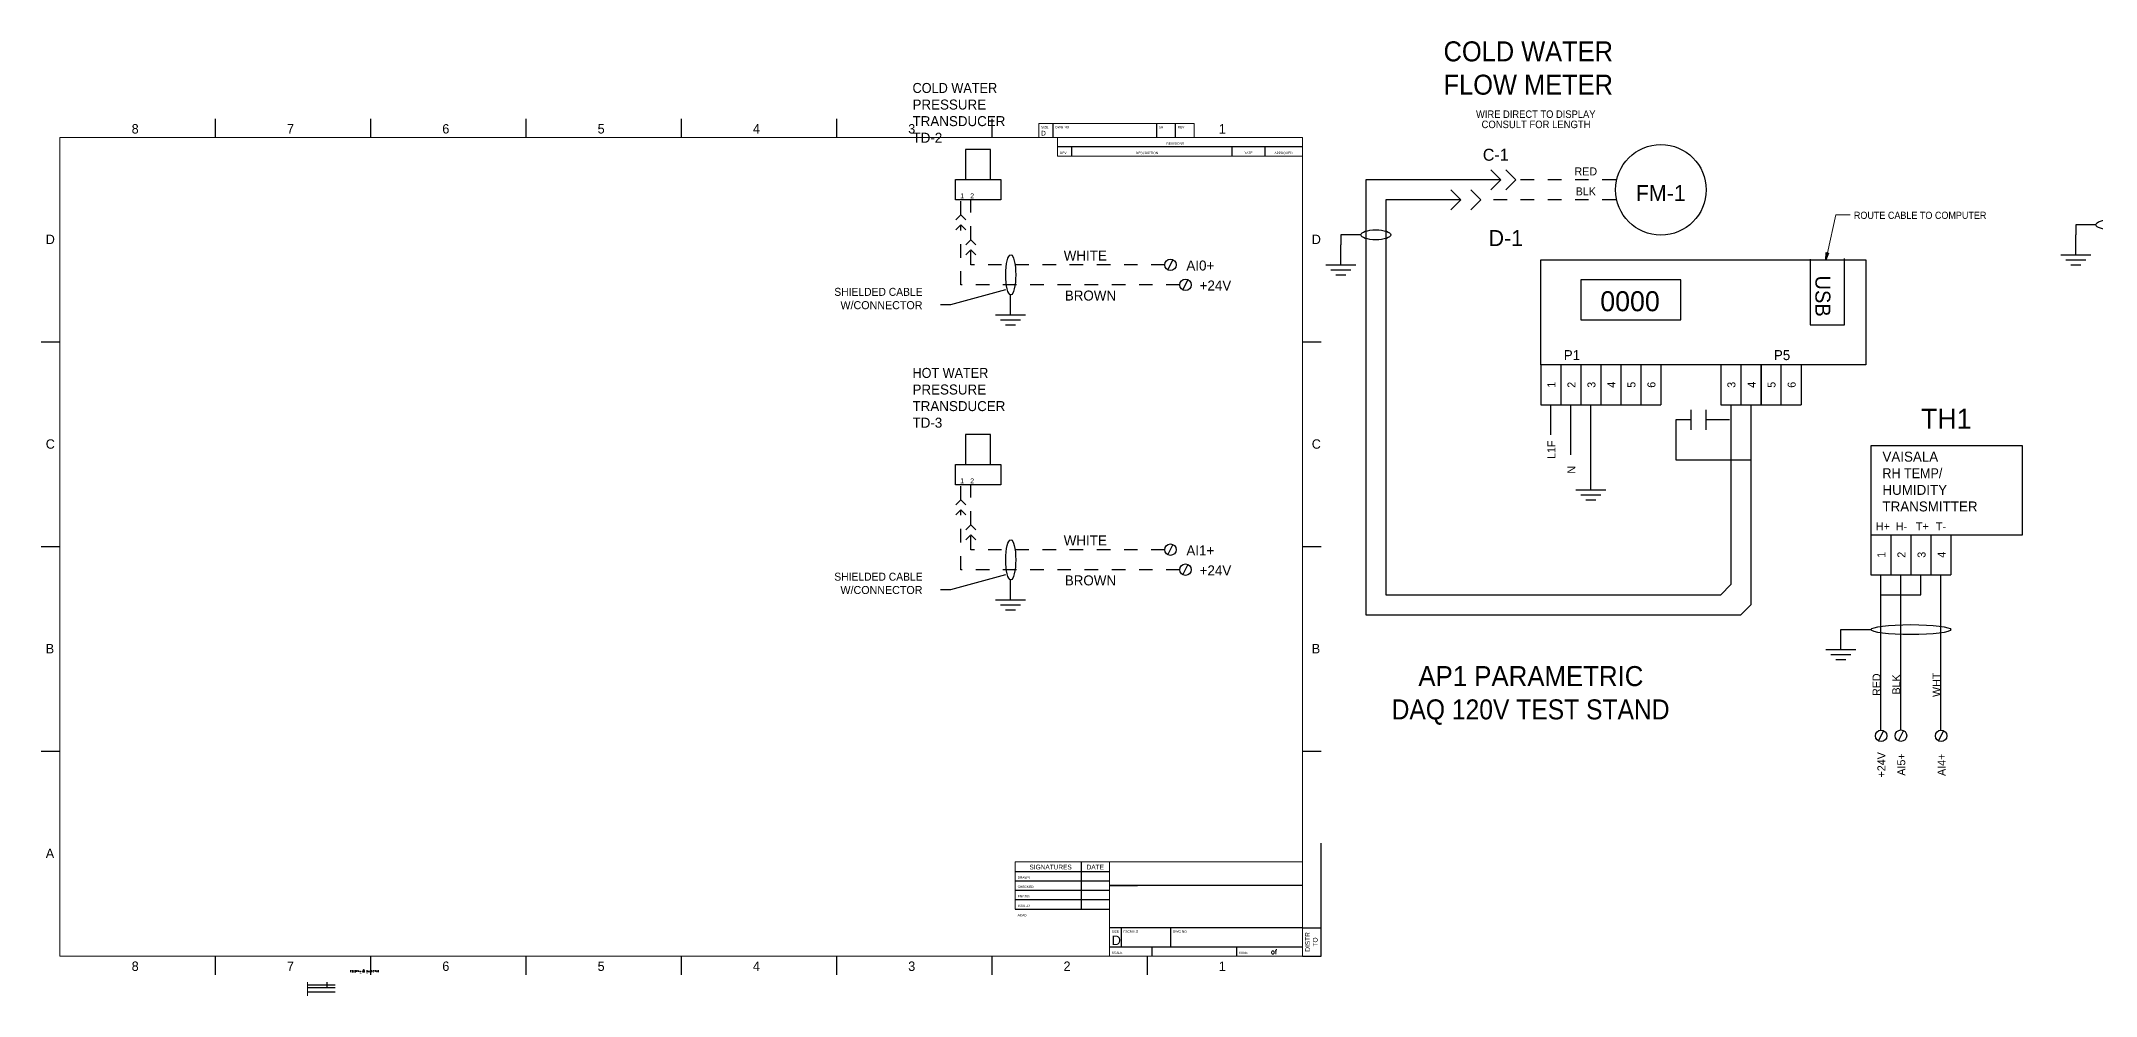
# Model space of a CAD drawing. Header units: inches. Extents: x 0.6 to 32.3, y 0.2 to 21.
# Drawn here: x 0.63 to 15.74, y 0.17 to 7.2 of the extents above; entities that cross this region are included whole.
import ezdxf

# ---------------------------------------------------------------- set-up
doc = ezdxf.new("R2010")
doc.units = ezdxf.units.IN
doc.header["$MEASUREMENT"] = 0
doc.linetypes.add('HIDDEN', pattern=[0.075, 0.05, -0.025])
for name, color, linetype in [('COMP', 3, 'Continuous'), ('DASH', 3, 'HIDDEN'), ('DEVICE', 3, 'Continuous'), ('HIDDEN', 3, 'HIDDEN'), ('SLD-0', 7, 'Continuous'), ('TEXT', 4, 'Continuous'), ('TLEBLK', 5, 'Continuous'), ('WIRE', 1, 'Continuous'), ('WIRE_BIG', 1, 'Continuous')]:
    doc.layers.add(name, color=color, linetype=linetype)
doc.styles.add('SLDTEXTSTYLE0', font='TXT')
doc.styles.add('SLDTEXTSTYLE1', font='TXT', dxfattribs={"width": 0.928571})
doc.styles.add('SLDTEXTSTYLE10', font='TXT', dxfattribs={"width": 0.9375})
doc.styles.add('SLDTEXTSTYLE13', font='TXT', dxfattribs={"width": 0.944444})
doc.styles.add('SLDTEXTSTYLE14', font='TXT', dxfattribs={"width": 0.964286})
doc.styles.add('SLDTEXTSTYLE15', font='TXT', dxfattribs={"width": 0.921053})
doc.styles.add('SLDTEXTSTYLE16', font='TXT', dxfattribs={"width": 0.95})
doc.styles.add('SLDTEXTSTYLE2', font='TXT', dxfattribs={"width": 0.916667})
doc.styles.add('SLDTEXTSTYLE23', font='TXT', dxfattribs={"width": 0.931818})
doc.styles.add('SLDTEXTSTYLE3', font='ROMANS')
doc.styles.add('SLDTEXTSTYLE31', font='TXT', dxfattribs={"width": 0.934783})

# ---------------------------------------------------------------- blocks, each defined once
blk = doc.blocks.new('GND')
at = {"layer": 'WIRE_BIG'}
for p, q in [((0, -0.5), (0, 0)), ((-0.375, -0.5), (0.375, -0.5)), ((-0.25, -0.625), (0.25, -0.625)), ((-0.125, -0.75), (0.125, -0.75))]:
    blk.add_line(p, q, dxfattribs=at)
blk = doc.blocks.new('CIR')
at = {"layer": 'TLEBLK'}
for centre, radius in [((0, 0), 1.56), ((0, 0), 1.5), ((-1.2, 0), 0.0509), ((-1.2, 0), 0.0625), ((-1.2, 0), 0.0447), ((0, 1.2), 0.0625), ((0, 1.2), 0.0509), ((0, 1.2), 0.0447), ((1.3, 0), 0.0625), ((1.3, 0), 0.0509), ((1.3, 0), 0.0447), ((0, -1.3), 0.0625), ((0, -1.3), 0.0509), ((0, -1.3), 0.0447)]:
    blk.add_circle(centre, radius, dxfattribs=at)
for centre, start, end in [((-1.1, 0.2), 153.43495, 243.43495), ((0.3, 1.1), 63.43495, 153.43495), ((1.1, -0.2), 333.43495, 63.43495), ((-0.2, -1.1), 243.43495, 333.43495)]:
    blk.add_arc(centre, 0.28, start, end, dxfattribs=at)
blk = doc.blocks.new('GELOGO')
at = {"layer": 'SLD-0', "color": 1, "linetype": 'Continuous', "lineweight": 15}
blk.add_line((26.62, 2.75), (26.62, 1.5), dxfattribs=at)
at = {"layer": 'TLEBLK'}
for p, q in [((30.46, 3.8), (30.54, 3.8)), ((30.51, 3.75), (30.51, 3.73)), ((30.51, 3.73), (30.53, 3.73)), ((30.54, 3.8), (30.54, 3.81)), ((30.61, 3.8), (30.69, 3.8)), ((30.61, 3.76), (30.66, 3.76)), ((30.66, 3.74), (30.61, 3.74)), ((30.66, 3.76), (30.66, 3.74)), ((30.69, 3.8), (30.69, 3.81)), ((30.74, 3.81), (30.76, 3.81)), ((30.83, 3.81), (30.84, 3.81)), ((30.91, 3.8), (30.99, 3.8)), ((30.91, 3.76), (30.95, 3.76)), ((30.95, 3.74), (30.91, 3.74)), ((30.95, 3.76), (30.95, 3.74)), ((30.99, 3.8), (30.99, 3.81)), ((31.05, 3.8), (31.12, 3.8)), ((31.05, 3.77), (31.12, 3.77)), ((31.2, 3.74), (31.27, 3.74)), ((31.23, 3.81), (31.24, 3.81)), ((31.34, 3.81), (31.35, 3.81)), ((31.61, 3.81), (31.61, 3.8)), ((31.61, 3.81), (31.61, 3.81)), ((31.61, 3.8), (31.61, 3.79)), ((31.61, 3.8), (31.61, 3.8)), ((31.61, 3.79), (31.62, 3.79)), ((31.61, 3.79), (31.61, 3.79)), ((31.61, 3.79), (31.61, 3.79)), ((31.61, 3.79), (31.61, 3.79)), ((31.61, 3.79), (31.61, 3.79)), ((31.62, 3.79), (31.62, 3.78)), ((31.62, 3.78), (31.63, 3.78)), ((31.62, 3.78), (31.62, 3.78)), ((31.62, 3.78), (31.62, 3.78)), ((31.62, 3.78), (31.62, 3.78)), ((31.62, 3.78), (31.62, 3.78)), ((31.62, 3.78), (31.62, 3.78)), ((31.63, 3.81), (31.63, 3.8)), ((31.63, 3.81), (31.63, 3.81)), ((31.63, 3.81), (31.63, 3.81)), ((31.64, 3.81), (31.63, 3.81)), ((31.63, 3.8), (31.63, 3.78)), ((31.63, 3.8), (31.63, 3.8)), ((31.63, 3.78), (31.63, 3.77)), ((31.63, 3.78), (31.63, 3.78)), ((31.63, 3.78), (31.64, 3.78)), ((31.63, 3.78), (31.63, 3.78)), ((31.63, 3.77), (31.63, 3.76)), ((31.63, 3.77), (31.63, 3.77)), ((31.63, 3.76), (31.64, 3.76)), ((31.63, 3.73), (31.64, 3.73)), ((31.63, 3.73), (31.63, 3.73)), ((31.63, 3.72), (31.63, 3.73)), ((31.63, 3.72), (31.63, 3.72)), ((31.63, 3.72), (31.63, 3.72)), ((31.63, 3.72), (31.63, 3.72)), ((31.63, 3.72), (31.63, 3.72)), ((31.63, 3.72), (31.63, 3.72)), ((31.63, 3.72), (31.63, 3.72)), ((31.63, 3.72), (31.63, 3.72)), ((31.63, 3.71), (31.63, 3.72)), ((31.63, 3.71), (31.63, 3.71)), ((31.63, 3.71), (31.63, 3.71)), ((31.64, 3.84), (31.64, 3.83)), ((31.65, 3.84), (31.64, 3.84)), ((31.64, 3.83), (31.64, 3.82)), ((31.64, 3.83), (31.64, 3.83)), ((31.64, 3.83), (31.64, 3.83)), ((31.64, 3.83), (31.64, 3.83)), ((31.64, 3.83), (31.64, 3.83)), ((31.64, 3.83), (31.64, 3.83)), ((31.64, 3.83), (31.64, 3.83)), ((31.64, 3.83), (31.64, 3.83)), ((31.64, 3.82), (31.64, 3.81)), ((31.64, 3.82), (31.64, 3.82)), ((31.64, 3.82), (31.64, 3.82)), ((31.64, 3.82), (31.64, 3.82)), ((31.64, 3.79), (31.65, 3.79)), ((31.64, 3.79), (31.64, 3.79)), ((31.64, 3.79), (31.64, 3.79)), ((31.64, 3.78), (31.64, 3.79)), ((31.64, 3.78), (31.64, 3.78)), ((31.64, 3.78), (31.64, 3.78)), ((31.64, 3.78), (31.64, 3.78)), ((31.64, 3.78), (31.64, 3.78)), ((31.64, 3.76), (31.65, 3.76)), ((31.64, 3.76), (31.64, 3.76)), ((31.64, 3.76), (31.64, 3.76)), ((31.64, 3.76), (31.64, 3.76)), ((31.64, 3.74), (31.65, 3.74)), ((31.64, 3.74), (31.64, 3.74)), ((31.64, 3.74), (31.64, 3.74)), ((31.64, 3.74), (31.64, 3.74)), ((31.64, 3.74), (31.64, 3.74)), ((31.64, 3.73), (31.64, 3.74)), ((31.64, 3.73), (31.64, 3.73)), ((31.64, 3.73), (31.64, 3.73)), ((31.64, 3.73), (31.64, 3.73)), ((31.64, 3.73), (31.64, 3.73)), ((31.64, 3.73), (31.64, 3.73)), ((31.64, 3.73), (31.64, 3.73)), ((31.64, 3.73), (31.64, 3.73)), ((31.65, 3.85), (31.65, 3.84)), ((31.65, 3.85), (31.65, 3.85)), ((31.65, 3.85), (31.65, 3.85)), ((31.66, 3.85), (31.65, 3.85)), ((31.65, 3.84), (31.65, 3.84)), ((31.65, 3.84), (31.65, 3.84)), ((31.65, 3.84), (31.65, 3.84)), ((31.65, 3.84), (31.65, 3.84)), ((31.65, 3.84), (31.65, 3.84)), ((31.65, 3.84), (31.65, 3.84)), ((31.65, 3.8), (31.66, 3.8)), ((31.65, 3.8), (31.65, 3.8)), ((31.65, 3.8), (31.65, 3.8)), ((31.65, 3.8), (31.65, 3.8)), ((31.65, 3.8), (31.65, 3.8)), ((31.65, 3.79), (31.65, 3.8)), ((31.65, 3.79), (31.65, 3.79)), ((31.65, 3.79), (31.65, 3.79)), ((31.65, 3.79), (31.65, 3.79)), ((31.65, 3.79), (31.65, 3.79)), ((31.65, 3.76), (31.66, 3.76)), ((31.65, 3.76), (31.65, 3.76)), ((31.65, 3.75), (31.66, 3.75)), ((31.65, 3.74), (31.65, 3.75)), ((31.65, 3.74), (31.65, 3.74)), ((31.65, 3.74), (31.65, 3.74)), ((31.65, 3.74), (31.65, 3.74)), ((31.65, 3.74), (31.65, 3.74)), ((31.66, 3.85), (31.66, 3.85)), ((31.66, 3.85), (31.66, 3.85)), ((31.66, 3.84), (31.66, 3.85)), ((31.66, 3.84), (31.66, 3.84)), ((31.66, 3.84), (31.66, 3.84)), ((31.67, 3.84), (31.66, 3.84)), ((31.66, 3.82), (31.67, 3.82)), ((31.66, 3.82), (31.66, 3.82)), ((31.66, 3.82), (31.66, 3.82)), ((31.66, 3.81), (31.66, 3.82)), ((31.66, 3.81), (31.66, 3.81)), ((31.66, 3.81), (31.66, 3.81)), ((31.66, 3.81), (31.66, 3.81)), ((31.66, 3.81), (31.66, 3.81)), ((31.66, 3.81), (31.66, 3.81)), ((31.66, 3.81), (31.66, 3.81)), ((31.66, 3.81), (31.66, 3.81)), ((31.66, 3.8), (31.66, 3.81)), ((31.66, 3.8), (31.66, 3.8)), ((31.66, 3.8), (31.66, 3.8)), ((31.66, 3.8), (31.66, 3.8)), ((31.66, 3.8), (31.66, 3.8)), ((31.66, 3.8), (31.66, 3.8)), ((31.66, 3.8), (31.66, 3.8)), ((31.66, 3.77), (31.67, 3.77)), ((31.66, 3.77), (31.66, 3.77)), ((31.66, 3.77), (31.66, 3.77)), ((31.66, 3.76), (31.66, 3.77)), ((31.66, 3.76), (31.66, 3.75)), ((31.67, 3.76), (31.66, 3.76)), ((31.66, 3.76), (31.66, 3.76)), ((31.66, 3.76), (31.66, 3.76)), ((31.66, 3.75), (31.67, 3.75)), ((31.66, 3.75), (31.66, 3.75)), ((31.66, 3.75), (31.66, 3.75)), ((31.66, 3.75), (31.66, 3.75)), ((31.66, 3.75), (31.66, 3.75)), ((31.66, 3.75), (31.66, 3.75)), ((31.66, 3.75), (31.66, 3.74)), ((31.66, 3.74), (31.66, 3.72)), ((31.66, 3.72), (31.66, 3.71)), ((31.66, 3.72), (31.66, 3.72)), ((31.67, 3.82), (31.67, 3.84)), ((31.67, 3.79), (31.67, 3.78)), ((31.67, 3.79), (31.67, 3.79)), ((31.67, 3.79), (31.67, 3.79)), ((31.67, 3.78), (31.67, 3.79)), ((31.67, 3.78), (31.67, 3.77)), ((31.67, 3.78), (31.67, 3.78)), ((31.67, 3.78), (31.67, 3.78)), ((31.67, 3.78), (31.67, 3.78)), ((31.67, 3.78), (31.67, 3.78)), ((31.67, 3.78), (31.67, 3.78)), ((31.67, 3.78), (31.67, 3.78)), ((31.67, 3.78), (31.67, 3.78)), ((31.67, 3.78), (31.67, 3.78)), ((31.67, 3.78), (31.67, 3.78)), ((31.67, 3.77), (31.67, 3.78)), ((31.67, 3.77), (31.67, 3.76)), ((31.67, 3.77), (31.67, 3.77)), ((31.67, 3.77), (31.67, 3.77)), ((31.67, 3.77), (31.67, 3.77)), ((31.67, 3.77), (31.67, 3.77)), ((31.67, 3.76), (31.68, 3.76)), ((31.67, 3.76), (31.67, 3.76)), ((31.67, 3.76), (31.67, 3.76)), ((31.67, 3.76), (31.67, 3.76)), ((31.67, 3.76), (31.67, 3.76)), ((31.67, 3.75), (31.67, 3.76)), ((31.68, 3.77), (31.69, 3.77)), ((31.68, 3.77), (31.68, 3.77)), ((31.68, 3.77), (31.68, 3.77)), ((31.68, 3.76), (31.68, 3.77)), ((31.68, 3.76), (31.68, 3.76)), ((31.68, 3.76), (31.68, 3.76)), ((31.68, 3.76), (31.68, 3.76)), ((31.68, 3.76), (31.68, 3.76)), ((31.69, 3.78), (31.7, 3.78)), ((31.69, 3.78), (31.69, 3.78)), ((31.69, 3.78), (31.69, 3.78)), ((31.69, 3.78), (31.69, 3.78)), ((31.69, 3.77), (31.69, 3.78)), ((31.69, 3.77), (31.69, 3.77)), ((31.69, 3.77), (31.69, 3.77)), ((31.69, 3.77), (31.69, 3.77)), ((31.69, 3.77), (31.69, 3.77)), ((31.69, 3.72), (31.69, 3.71)), ((31.7, 3.72), (31.69, 3.72)), ((31.7, 3.79), (31.71, 3.79)), ((31.7, 3.79), (31.7, 3.79)), ((31.7, 3.79), (31.7, 3.79)), ((31.7, 3.78), (31.7, 3.79)), ((31.7, 3.78), (31.7, 3.78)), ((31.7, 3.78), (31.7, 3.78)), ((31.7, 3.78), (31.7, 3.78)), ((31.7, 3.78), (31.7, 3.78)), ((31.7, 3.78), (31.7, 3.78)), ((31.7, 3.75), (31.7, 3.74)), ((31.7, 3.75), (31.7, 3.75)), ((31.7, 3.75), (31.7, 3.75)), ((31.71, 3.75), (31.7, 3.75)), ((31.7, 3.74), (31.7, 3.73)), ((31.7, 3.74), (31.7, 3.74)), ((31.7, 3.74), (31.7, 3.74)), ((31.7, 3.74), (31.7, 3.74)), ((31.7, 3.73), (31.7, 3.72)), ((31.7, 3.73), (31.7, 3.73)), ((31.7, 3.73), (31.7, 3.73)), ((31.7, 3.73), (31.7, 3.73)), ((31.71, 3.83), (31.71, 3.82)), ((31.71, 3.83), (31.71, 3.83)), ((31.71, 3.83), (31.71, 3.83)), ((31.72, 3.83), (31.71, 3.83)), ((31.71, 3.82), (31.71, 3.8)), ((31.71, 3.82), (31.71, 3.82)), ((31.71, 3.82), (31.71, 3.82)), ((31.71, 3.82), (31.71, 3.82)), ((31.71, 3.8), (31.71, 3.79)), ((31.71, 3.8), (31.71, 3.8)), ((31.71, 3.8), (31.71, 3.8)), ((31.71, 3.8), (31.71, 3.8)), ((31.71, 3.8), (31.72, 3.8)), ((31.71, 3.8), (31.71, 3.8)), ((31.71, 3.8), (31.71, 3.8)), ((31.71, 3.8), (31.71, 3.8)), ((31.71, 3.79), (31.71, 3.8)), ((31.71, 3.79), (31.72, 3.78)), ((31.71, 3.79), (31.71, 3.79)), ((31.71, 3.79), (31.71, 3.79)), ((31.71, 3.79), (31.71, 3.79)), ((31.71, 3.79), (31.71, 3.79)), ((31.71, 3.79), (31.71, 3.79)), ((31.71, 3.79), (31.71, 3.79)), ((31.72, 3.77), (31.71, 3.76)), ((31.71, 3.76), (31.71, 3.75)), ((31.71, 3.76), (31.71, 3.76)), ((31.71, 3.76), (31.71, 3.76)), ((31.71, 3.76), (31.71, 3.76)), ((31.71, 3.76), (31.71, 3.76)), ((31.71, 3.76), (31.71, 3.76)), ((31.71, 3.76), (31.71, 3.76)), ((31.71, 3.76), (31.71, 3.76)), ((31.72, 3.85), (31.72, 3.84)), ((31.72, 3.85), (31.72, 3.85)), ((31.72, 3.85), (31.72, 3.85)), ((31.73, 3.85), (31.72, 3.85)), ((31.72, 3.84), (31.72, 3.83)), ((31.72, 3.84), (31.72, 3.84)), ((31.72, 3.84), (31.72, 3.84)), ((31.72, 3.84), (31.72, 3.84)), ((31.72, 3.84), (31.72, 3.84)), ((31.72, 3.84), (31.72, 3.84)), ((31.72, 3.84), (31.72, 3.84)), ((31.72, 3.83), (31.72, 3.83)), ((31.72, 3.81), (31.73, 3.81)), ((31.72, 3.81), (31.72, 3.81)), ((31.72, 3.81), (31.72, 3.81)), ((31.72, 3.8), (31.72, 3.81)), ((31.72, 3.8), (31.72, 3.8)), ((31.72, 3.78), (31.73, 3.78)), ((31.72, 3.78), (31.72, 3.78)), ((31.72, 3.78), (31.72, 3.78)), ((31.72, 3.78), (31.72, 3.78)), ((31.72, 3.78), (31.72, 3.78)), ((31.72, 3.78), (31.72, 3.78)), ((31.72, 3.77), (31.72, 3.77)), ((31.72, 3.77), (31.72, 3.77)), ((31.72, 3.77), (31.72, 3.77)), ((31.72, 3.77), (31.72, 3.77)), ((31.72, 3.77), (31.72, 3.77)), ((31.72, 3.77), (31.72, 3.77)), ((31.72, 3.77), (31.72, 3.77)), ((31.72, 3.77), (31.72, 3.77)), ((31.72, 3.77), (31.72, 3.77)), ((31.73, 3.77), (31.72, 3.77)), ((31.72, 3.73), (31.72, 3.72)), ((31.72, 3.73), (31.72, 3.73)), ((31.72, 3.73), (31.72, 3.73)), ((31.72, 3.73), (31.72, 3.73)), ((31.72, 3.73), (31.72, 3.73)), ((31.73, 3.73), (31.72, 3.73)), ((31.72, 3.72), (31.72, 3.71)), ((31.72, 3.72), (31.72, 3.72)), ((31.72, 3.71), (31.72, 3.71)), ((31.72, 3.71), (31.72, 3.71)), ((31.73, 3.85), (31.73, 3.85)), ((31.73, 3.85), (31.73, 3.85)), ((31.73, 3.83), (31.73, 3.85)), ((31.73, 3.83), (31.73, 3.83)), ((31.73, 3.83), (31.73, 3.83)), ((31.73, 3.83), (31.73, 3.83)), ((31.73, 3.82), (31.73, 3.83)), ((31.73, 3.82), (31.73, 3.82)), ((31.73, 3.82), (31.73, 3.82)), ((31.73, 3.82), (31.73, 3.82)), ((31.73, 3.81), (31.73, 3.82)), ((31.73, 3.81), (31.73, 3.81)), ((31.73, 3.81), (31.73, 3.81)), ((31.73, 3.78), (31.73, 3.77)), ((31.73, 3.78), (31.73, 3.78)), ((31.73, 3.77), (31.73, 3.78)), ((31.73, 3.78), (31.73, 3.77)), ((31.73, 3.77), (31.73, 3.77)), ((31.73, 3.77), (31.73, 3.77)), ((31.73, 3.74), (31.73, 3.73)), ((31.73, 3.74), (31.73, 3.74)), ((31.73, 3.74), (31.73, 3.74)), ((31.75, 3.74), (31.73, 3.74)), ((31.73, 3.73), (31.73, 3.73)), ((31.73, 3.73), (31.73, 3.73)), ((31.75, 3.74), (31.75, 3.74)), ((31.75, 3.74), (31.75, 3.74)), ((31.75, 3.73), (31.75, 3.74)), ((31.75, 3.73), (31.75, 3.73)), ((31.75, 3.73), (31.75, 3.73)), ((31.75, 3.73), (31.75, 3.73)), ((31.75, 3.73), (31.75, 3.73)), ((31.75, 3.73), (31.75, 3.73)), ((31.75, 3.73), (31.75, 3.73)), ((31.75, 3.73), (31.75, 3.73)), ((31.75, 3.72), (31.75, 3.73)), ((31.76, 3.72), (31.75, 3.72)), ((31.76, 3.72), (31.76, 3.72)), ((31.76, 3.72), (31.76, 3.72)), ((31.76, 3.7), (31.76, 3.72)), ((31.95, 3.8), (32.04, 3.8)), ((31.95, 3.76), (32, 3.76)), ((32, 3.74), (31.95, 3.74)), ((32, 3.76), (32, 3.74)), ((32.04, 3.8), (32.04, 3.81)), ((32.09, 3.81), (32.1, 3.81)), ((32.25, 3.8), (32.33, 3.8)), ((32.25, 3.76), (32.3, 3.76)), ((32.3, 3.74), (32.25, 3.74)), ((32.3, 3.76), (32.3, 3.74)), ((32.33, 3.8), (32.33, 3.81)), ((32.4, 3.8), (32.46, 3.8)), ((32.47, 3.79), (32.48, 3.79)), ((32.54, 3.81), (32.54, 3.8)), ((32.54, 3.8), (32.64, 3.8)), ((32.64, 3.8), (32.64, 3.81)), ((32.7, 3.8), (32.77, 3.8)), ((32.7, 3.77), (32.77, 3.77)), ((32.84, 3.81), (32.84, 3.8)), ((32.84, 3.8), (32.89, 3.8)), ((32.89, 3.8), (32.89, 3.81)), ((32.96, 3.8), (33.02, 3.8)), ((33.03, 3.79), (33.04, 3.79)), ((30.46, 3.7), (30.53, 3.7)), ((30.61, 3.7), (30.69, 3.7)), ((30.61, 3.69), (30.69, 3.69)), ((30.69, 3.7), (30.69, 3.69)), ((30.69, 3.69), (30.69, 3.7)), ((30.74, 3.69), (30.76, 3.69)), ((30.83, 3.69), (30.84, 3.69)), ((30.91, 3.7), (30.99, 3.7)), ((30.91, 3.69), (30.99, 3.69)), ((30.99, 3.69), (30.99, 3.7)), ((30.99, 3.7), (30.99, 3.69)), ((31.04, 3.69), (31.05, 3.69)), ((31.12, 3.69), (31.14, 3.69)), ((31.19, 3.69), (31.2, 3.69)), ((31.27, 3.69), (31.29, 3.69)), ((31.34, 3.7), (31.44, 3.7)), ((31.44, 3.7), (31.44, 3.69)), ((31.62, 3.71), (31.63, 3.71)), ((31.62, 3.71), (31.62, 3.71)), ((31.62, 3.71), (31.62, 3.71)), ((31.62, 3.7), (31.62, 3.71)), ((31.62, 3.7), (31.62, 3.7)), ((31.62, 3.7), (31.62, 3.7)), ((31.62, 3.7), (31.62, 3.7)), ((31.62, 3.7), (31.62, 3.7)), ((31.62, 3.7), (31.62, 3.7)), ((31.62, 3.69), (31.62, 3.7)), ((31.62, 3.69), (31.62, 3.69)), ((31.62, 3.69), (31.62, 3.69)), ((31.62, 3.69), (31.62, 3.69)), ((31.62, 3.67), (31.62, 3.69)), ((31.62, 3.67), (31.62, 3.67)), ((31.62, 3.66), (31.62, 3.67)), ((31.62, 3.66), (31.62, 3.66)), ((31.62, 3.66), (31.62, 3.66)), ((31.62, 3.66), (31.62, 3.66)), ((31.62, 3.66), (31.62, 3.66)), ((31.62, 3.66), (31.62, 3.66)), ((31.62, 3.66), (31.62, 3.66)), ((31.62, 3.66), (31.62, 3.66)), ((31.62, 3.65), (31.62, 3.66)), ((31.63, 3.65), (31.62, 3.65)), ((31.63, 3.66), (31.63, 3.65)), ((31.64, 3.66), (31.63, 3.66)), ((31.64, 3.66), (31.64, 3.66)), ((31.64, 3.66), (31.64, 3.66)), ((31.64, 3.66), (31.64, 3.66)), ((31.64, 3.66), (31.64, 3.66)), ((31.64, 3.66), (31.64, 3.66)), ((31.65, 3.66), (31.64, 3.66)), ((31.65, 3.68), (31.65, 3.67)), ((31.65, 3.68), (31.65, 3.68)), ((31.65, 3.68), (31.65, 3.68)), ((31.66, 3.68), (31.65, 3.68)), ((31.65, 3.67), (31.65, 3.66)), ((31.65, 3.67), (31.65, 3.67)), ((31.65, 3.67), (31.65, 3.67)), ((31.65, 3.67), (31.65, 3.67)), ((31.65, 3.67), (31.65, 3.67)), ((31.65, 3.67), (31.65, 3.67)), ((31.65, 3.66), (31.65, 3.66)), ((31.65, 3.66), (31.65, 3.66)), ((31.66, 3.71), (31.66, 3.7)), ((31.66, 3.71), (31.66, 3.71)), ((31.66, 3.7), (31.66, 3.69)), ((31.66, 3.7), (31.66, 3.7)), ((31.66, 3.69), (31.66, 3.68)), ((31.66, 3.69), (31.66, 3.69)), ((31.66, 3.69), (31.66, 3.69)), ((31.66, 3.69), (31.66, 3.69)), ((31.66, 3.69), (31.66, 3.69)), ((31.66, 3.68), (31.66, 3.68)), ((31.66, 3.68), (31.66, 3.68)), ((31.69, 3.71), (31.69, 3.7)), ((31.69, 3.71), (31.69, 3.71)), ((31.69, 3.7), (31.69, 3.69)), ((31.69, 3.7), (31.69, 3.7)), ((31.69, 3.69), (31.7, 3.69)), ((31.7, 3.69), (31.7, 3.68)), ((31.7, 3.69), (31.7, 3.69)), ((31.7, 3.69), (31.7, 3.69)), ((31.7, 3.68), (31.7, 3.67)), ((31.7, 3.68), (31.7, 3.68)), ((31.7, 3.68), (31.7, 3.68)), ((31.7, 3.68), (31.7, 3.68)), ((31.7, 3.68), (31.7, 3.68)), ((31.7, 3.68), (31.7, 3.68)), ((31.7, 3.68), (31.7, 3.68)), ((31.7, 3.67), (31.71, 3.67)), ((31.71, 3.67), (31.71, 3.66)), ((31.71, 3.67), (31.71, 3.67)), ((31.71, 3.67), (31.71, 3.67)), ((31.71, 3.67), (31.71, 3.67)), ((31.71, 3.67), (31.71, 3.67)), ((31.71, 3.67), (31.71, 3.67)), ((31.71, 3.67), (31.71, 3.67)), ((31.71, 3.66), (31.72, 3.66)), ((31.71, 3.66), (31.71, 3.66)), ((31.71, 3.66), (31.71, 3.66)), ((31.71, 3.66), (31.71, 3.66)), ((31.71, 3.66), (31.71, 3.66)), ((31.72, 3.71), (31.72, 3.7)), ((31.72, 3.71), (31.72, 3.71)), ((31.72, 3.7), (31.72, 3.69)), ((31.72, 3.7), (31.72, 3.7)), ((31.72, 3.7), (31.72, 3.7)), ((31.72, 3.7), (31.72, 3.7)), ((31.72, 3.7), (31.72, 3.7)), ((31.72, 3.7), (31.72, 3.7)), ((31.72, 3.69), (31.73, 3.69)), ((31.72, 3.66), (31.73, 3.66)), ((31.72, 3.66), (31.72, 3.66)), ((31.73, 3.7), (31.73, 3.7)), ((31.73, 3.69), (31.73, 3.7)), ((31.73, 3.66), (31.74, 3.66)), ((31.73, 3.66), (31.73, 3.66)), ((31.73, 3.66), (31.73, 3.66)), ((31.73, 3.66), (31.73, 3.66)), ((31.73, 3.66), (31.73, 3.66)), ((31.73, 3.66), (31.73, 3.66)), ((31.73, 3.66), (31.73, 3.66)), ((31.74, 3.67), (31.75, 3.67)), ((31.74, 3.66), (31.74, 3.67)), ((31.74, 3.66), (31.74, 3.66)), ((31.74, 3.66), (31.74, 3.66)), ((31.74, 3.66), (31.74, 3.66)), ((31.74, 3.66), (31.74, 3.66)), ((31.74, 3.66), (31.74, 3.66)), ((31.74, 3.66), (31.74, 3.66)), ((31.75, 3.69), (31.76, 3.69)), ((31.75, 3.69), (31.75, 3.69)), ((31.75, 3.69), (31.75, 3.69)), ((31.75, 3.68), (31.75, 3.69)), ((31.75, 3.68), (31.75, 3.68)), ((31.75, 3.68), (31.75, 3.68)), ((31.75, 3.68), (31.75, 3.68)), ((31.75, 3.68), (31.75, 3.68)), ((31.75, 3.68), (31.75, 3.68)), ((31.75, 3.67), (31.75, 3.68)), ((31.75, 3.67), (31.75, 3.67)), ((31.75, 3.67), (31.75, 3.67)), ((31.75, 3.67), (31.75, 3.67)), ((31.75, 3.67), (31.75, 3.67)), ((31.76, 3.7), (31.76, 3.7)), ((31.76, 3.69), (31.76, 3.7)), ((31.95, 3.7), (32.04, 3.7)), ((31.95, 3.69), (32.04, 3.69)), ((32.04, 3.7), (32.04, 3.69)), ((32.04, 3.69), (32.04, 3.7)), ((32.09, 3.7), (32.19, 3.7)), ((32.19, 3.7), (32.19, 3.69)), ((32.25, 3.7), (32.33, 3.7)), ((32.25, 3.69), (32.33, 3.69)), ((32.33, 3.69), (32.33, 3.7)), ((32.33, 3.7), (32.33, 3.69)), ((32.4, 3.7), (32.46, 3.7)), ((32.47, 3.71), (32.48, 3.71)), ((32.58, 3.69), (32.6, 3.69)), ((32.69, 3.69), (32.7, 3.69)), ((32.77, 3.69), (32.79, 3.69)), ((32.84, 3.7), (32.89, 3.7)), ((32.84, 3.69), (32.84, 3.7)), ((32.89, 3.7), (32.89, 3.69)), ((32.96, 3.7), (33.02, 3.7)), ((33.03, 3.71), (33.04, 3.71))]:
    blk.add_line(p, q, dxfattribs=at)
at = {"layer": 'TLEBLK', "linetype": 'Continuous'}
for p, q in [((26.62, 2.5), (29.12, 2.5)), ((26.62, 2.25), (29.12, 2.25)), ((26.62, 1.88), (29.12, 1.88)), ((28.38, 2.25), (28.38, 2.75))]:
    blk.add_line(p, q, dxfattribs=at)
at = {"color": 7, "linetype": 'Continuous', "xscale": 0.02757352941176471, "yscale": 0.02757352941176471, "zscale": 0.02757352941176471}
blk.add_blockref('CIR', (31.69, 3.75), dxfattribs=at)
at = {"layer": 'TLEBLK', "style": 'SLDTEXTSTYLE0'}
for s, insert, char_height, attachment_point in [('G', (30.45, 3.8), 0.125, 1), ('G', (30.46, 3.8), 0.125, 1), ('E', (30.59, 3.8), 0.125, 1), ('E', (30.61, 3.8), 0.125, 1), ('N', (30.74, 3.8), 0.125, 1), ('N', (30.76, 3.8), 0.125, 1), ('E', (30.89, 3.8), 0.125, 1), ('E', (30.91, 3.8), 0.125, 1), ('R', (31.04, 3.8), 0.125, 1), ('R', (31.05, 3.8), 0.125, 1), ('A', (31.19, 3.8), 0.125, 1), ('A', (31.2, 3.8), 0.125, 1), ('L', (31.34, 3.8), 0.125, 1), ('L', (31.35, 3.8), 0.125, 1), ('E', (31.94, 3.8), 0.125, 1), ('E', (31.95, 3.8), 0.125, 1), ('L', (32.09, 3.8), 0.125, 1), ('L', (32.1, 3.8), 0.125, 1), ('E', (32.23, 3.8), 0.125, 1), ('E', (32.25, 3.8), 0.125, 1), ('C', (32.38, 3.8), 0.125, 1), ('C', (32.4, 3.8), 0.125, 1), ('T', (32.54, 3.8), 0.125, 1), ('T', (32.55, 3.8), 0.125, 1), ('R', (32.69, 3.8), 0.125, 1), ('R', (32.7, 3.8), 0.125, 1), ('I', (32.84, 3.8), 0.125, 1), ('I', (32.85, 3.8), 0.125, 1), ('C', (32.95, 3.8), 0.125, 1), ('C', (32.96, 3.8), 0.125, 1), ('DEPT', (31.5, 3.56), 0.0625, 3), ('LCTN', (31.88, 3.56), 0.0625, 1)]:
    blk.add_mtext(s, dxfattribs=dict(at, insert=insert, char_height=char_height, attachment_point=attachment_point))
blk = doc.blocks.new('DTIT')
at = {"layer": 'SLD-0', "color": 1, "linetype": 'Continuous', "lineweight": 15}
for p, q in [((0.75, 22.375), (33.75, 22.375)), ((0.75, 0.625), (0.75, 22.375)), ((33.75, 22.375), (33.75, 0.625)), ((33.75, 0.625), (0.75, 0.625))]:
    blk.add_line(p, q, dxfattribs=at)
at = {"layer": 'TLEBLK'}
for p, q in [((4.875, 22.875), (4.875, 22.375)), ((9, 22.875), (9, 22.375)), ((13.125, 22.875), (13.125, 22.375)), ((17.25, 22.875), (17.25, 22.375)), ((21.375, 22.875), (21.375, 22.375)), ((25.5, 22.875), (25.5, 22.375)), ((27.125, 22.75), (27.125, 22.375)), ((29.875, 22.75), (29.875, 22.375)), ((30.375, 22.75), (30.375, 22.375)), ((33.75, 22.125), (27.25, 22.125)), ((27.625, 21.875), (27.625, 22.125)), ((31.875, 22.125), (31.875, 21.875)), ((32.75, 22.125), (32.75, 21.875)), ((0.75, 16.938), (0.25, 16.938)), ((34.25, 16.938), (33.75, 16.938)), ((0.75, 11.5), (0.25, 11.5)), ((34.25, 11.5), (33.75, 11.5)), ((0.75, 6.062), (0.25, 6.062)), ((34.25, 6.062), (33.75, 6.062)), ((34.25, 0.625), (34.25, 3.625)), ((26.125, 2.875), (28.625, 2.875)), ((27.875, 3.125), (27.875, 1.875)), ((26.125, 2.625), (28.625, 2.625)), ((26.125, 2.375), (28.625, 2.375)), ((28.625, 2.5), (29.375, 2.5)), ((33.75, 2.5), (28.625, 2.5)), ((28.625, 2.5), (29.375, 2.5)), ((26.125, 2.125), (28.625, 2.125)), ((26.125, 1.875), (28.625, 1.875)), ((33.75, 1.375), (28.625, 1.375)), ((28.938, 1.375), (28.938, 0.875)), ((30.25, 1.375), (30.25, 0.875)), ((33.75, 1.375), (34.25, 1.375)), ((4.875, 0.625), (4.875, 0.125)), ((9, 0.625), (9, 0.125)), ((13.125, 0.625), (13.125, 0.125)), ((17.25, 0.625), (17.25, 0.125)), ((21.375, 0.625), (21.375, 0.125)), ((25.5, 0.625), (25.5, 0.125)), ((28.625, 0.875), (33.75, 0.875)), ((29.625, 0.625), (29.625, 0.125)), ((29.75, 0.875), (29.75, 0.625)), ((32, 0.875), (32, 0.625))]:
    blk.add_line(p, q, dxfattribs=at)
at = {"layer": 'TLEBLK', "color": 1, "lineweight": 15}
for p, q in [((26.75, 22.375), (26.75, 22.75)), ((26.75, 22.75), (30.875, 22.75)), ((30.875, 22.75), (30.875, 22.375)), ((27.25, 21.875), (27.25, 22.375)), ((33.75, 21.875), (27.25, 21.875)), ((26.125, 3.125), (26.125, 1.875)), ((33.75, 3.125), (26.125, 3.125)), ((28.625, 3.125), (28.625, 0.625))]:
    blk.add_line(p, q, dxfattribs=at)
at = {"layer": 'TLEBLK', "linetype": 'Continuous'}
blk.add_line((33.75, 0.625), (34.25, 0.625), dxfattribs=at)
at = {"color": 7, "linetype": 'Continuous', "xscale": 0.2941176470588235, "yscale": 0.2941176470588235, "zscale": 0.2941176470588235}
blk.add_blockref('GELOGO', (-0.5, -0.875), dxfattribs=at)
at = {"layer": 'TLEBLK'}
for s, insert, char_height, attachment_point, style in [('8', (2.75, 22.731), 0.25, 2, 'SLDTEXTSTYLE0'), ('7', (6.875, 22.731), 0.25, 2, 'SLDTEXTSTYLE0'), ('6', (11, 22.731), 0.25, 2, 'SLDTEXTSTYLE0'), ('5', (15.125, 22.731), 0.25, 2, 'SLDTEXTSTYLE0'), ('4', (19.25, 22.731), 0.25, 2, 'SLDTEXTSTYLE0'), ('3', (23.375, 22.731), 0.25, 2, 'SLDTEXTSTYLE0'), ('SIZE', (26.812, 22.683), 0.0625, 1, 'SLDTEXTSTYLE0'), ('D', (26.812, 22.553), 0.125, 1, 'SLDTEXTSTYLE0'), ('DWG NO', (27.188, 22.683), 0.0625, 1, 'SLDTEXTSTYLE2'), ('SH', (29.938, 22.683), 0.0625, 1, 'SLDTEXTSTYLE0'), ('REV', (30.438, 22.683), 0.0625, 1, 'SLDTEXTSTYLE0'), ('1', (31.624, 22.731), 0.25, 2, 'SLDTEXTSTYLE0'), ('REV', (27.312, 21.995), 0.0625, 1, 'SLDTEXTSTYLE0'), ('DESCRIPTION', (29.625, 21.995), 0.0625, 2, 'SLDTEXTSTYLE0'), ('REVISIONS', (30.374, 22.245), 0.0625, 2, 'SLDTEXTSTYLE0'), ('DATE', (32.313, 21.995), 0.0625, 2, 'SLDTEXTSTYLE0'), ('APPROVED', (33.25, 21.995), 0.0625, 2, 'SLDTEXTSTYLE0'), ('D', (0.375, 19.794), 0.25, 1, 'SLDTEXTSTYLE0'), ('D', (34, 19.794), 0.25, 1, 'SLDTEXTSTYLE0'), ('C', (0.375, 14.356), 0.25, 1, 'SLDTEXTSTYLE0'), ('C', (34, 14.356), 0.25, 1, 'SLDTEXTSTYLE0'), ('B', (0.375, 8.919), 0.25, 1, 'SLDTEXTSTYLE0'), ('B', (34, 8.919), 0.25, 1, 'SLDTEXTSTYLE0'), ('A', (0.375, 3.481), 0.25, 1, 'SLDTEXTSTYLE0'), ('DRAWN', (26.188, 2.745), 0.0625, 1, 'SLDTEXTSTYLE0'), ('SIGNATURES', (27.063, 3.053), 0.125, 2, 'SLDTEXTSTYLE0'), ('DATE', (28.25, 3.053), 0.125, 2, 'SLDTEXTSTYLE0'), ('CHECKED', (26.188, 2.495), 0.0625, 1, 'SLDTEXTSTYLE0'), ('ENGRG', (26.188, 2.245), 0.0625, 1, 'SLDTEXTSTYLE0'), ('ACAD', (26.188, 1.745), 0.0625, 1, 'SLDTEXTSTYLE0'), ('ISSUED', (26.188, 1.995), 0.0625, 1, 'SLDTEXTSTYLE0'), ('SIZE', (28.688, 1.308), 0.0625, 1, 'SLDTEXTSTYLE0'), ('D', (28.688, 1.169), 0.25, 1, 'SLDTEXTSTYLE0'), ('FSCM NO', (29, 1.308), 0.0625, 1, 'SLDTEXTSTYLE1'), ('DWG NO', (30.312, 1.308), 0.0625, 1, 'SLDTEXTSTYLE2'), ('SCALE', (28.688, 0.745), 0.0625, 1, 'SLDTEXTSTYLE0'), ('SHEET', (32.062, 0.745), 0.0625, 1, 'SLDTEXTSTYLE0'), ('of', (33, 0.803), 0.125, 2, 'SLDTEXTSTYLE3'), ('8', (2.75, 0.481), 0.25, 2, 'SLDTEXTSTYLE0'), ('7', (6.875, 0.481), 0.25, 2, 'SLDTEXTSTYLE0'), ('6', (11, 0.481), 0.25, 2, 'SLDTEXTSTYLE0'), ('5', (15.125, 0.481), 0.25, 2, 'SLDTEXTSTYLE0'), ('4', (19.25, 0.481), 0.25, 2, 'SLDTEXTSTYLE0'), ('3', (23.375, 0.481), 0.25, 2, 'SLDTEXTSTYLE0'), ('2', (27.5, 0.481), 0.25, 2, 'SLDTEXTSTYLE0'), ('1', (31.624, 0.481), 0.25, 2, 'SLDTEXTSTYLE0')]:
    blk.add_mtext(s, dxfattribs=dict(at, insert=insert, char_height=char_height, attachment_point=attachment_point, style=style))
at = {"layer": 'TLEBLK', "char_height": 0.125, "attachment_point": 2, "rotation": 90, "style": 'SLDTEXTSTYLE0'}
for s, insert in [('DISTR', (33.822, 1)), ('TO', (34.03, 1))]:
    blk.add_mtext(s, dxfattribs=dict(at, insert=insert))
blk = doc.blocks.new('DTIT2')
at = {"color": 7, "linetype": 'Continuous', "xscale": 0.5882352941176471, "yscale": 0.5882352941176471, "zscale": 0.5882352941176471}
blk.add_blockref('DTIT', (-0.375, 0), dxfattribs=at)
blk = doc.blocks.new('SW_NOTE_2')
at = {"layer": 'TEXT', "color": 0, "char_height": 0.1471, "attachment_point": 2, "style": 'SLDTEXTSTYLE16'}
for s, insert in [('COLD WATER', (0.79, 0.19)), ('FLOW METER', (0.79, -0.055))]:
    blk.add_mtext(s, dxfattribs=dict(at, insert=insert))
blk = doc.blocks.new('SW_NOTE_4')
at = {"layer": 'TEXT', "color": 0, "char_height": 0.05515, "attachment_point": 2}
for s, insert, style in [('WIRE DIRECT TO DISPLAY', (0.611, 0.071), 'SLDTEXTSTYLE23'), ('CONSULT FOR LENGTH', (0.613, -0.004), 'SLDTEXTSTYLE13')]:
    blk.add_mtext(s, dxfattribs=dict(at, insert=insert, style=style))
blk = doc.blocks.new('SW_NOTE_8')
at = {"layer": 'SLD-0', "color": 0, "char_height": 0.0735, "attachment_point": 1}
for s, insert, style in [('COLD WATER', (0, 0.095), 'SLDTEXTSTYLE16'), ('TRANSDUCER', (0, -0.149), 'SLDTEXTSTYLE0'), ('PRESSURE', (0, -0.027), 'SLDTEXTSTYLE0'), ('TD-2', (0, -0.271), 'SLDTEXTSTYLE0')]:
    blk.add_mtext(s, dxfattribs=dict(at, insert=insert, style=style))
blk = doc.blocks.new('SW_NOTE_9')
at = {"layer": 'TEXT', "color": 0, "char_height": 0.05882, "attachment_point": 3}
for s, insert, style in [('SHIELDED CABLE', (0.837, 0.076), 'SLDTEXTSTYLE14'), ('W/CONNECTOR', (0.836, -0.022), 'SLDTEXTSTYLE0')]:
    blk.add_mtext(s, dxfattribs=dict(at, insert=insert, style=style))
blk = doc.blocks.new('SW_NOTE_10')
at = {"layer": 'TEXT', "color": 0, "attachment_point": 1}
for s, insert, char_height, style in [('VAISALA', (0, 0.095), 0.0735, 'SLDTEXTSTYLE0'), ('RH TEMP/', (0, -0.027), 0.0735, 'SLDTEXTSTYLE10'), ('HUMIDITY', (0, -0.149), 0.0735, 'SLDTEXTSTYLE0'), ('TRANSMITTER', (0, -0.271), 0.07353, 'SLDTEXTSTYLE0')]:
    blk.add_mtext(s, dxfattribs=dict(at, insert=insert, char_height=char_height, style=style))
blk = doc.blocks.new('SW_NOTE_12')
at = {"layer": 'SLD-0', "color": 0, "char_height": 0.0735, "attachment_point": 1}
for s, insert, style in [('HOT WATER', (0, 0.095), 'SLDTEXTSTYLE13'), ('TRANSDUCER', (0, -0.149), 'SLDTEXTSTYLE0'), ('PRESSURE', (0, -0.027), 'SLDTEXTSTYLE0'), ('TD-3', (0, -0.271), 'SLDTEXTSTYLE0')]:
    blk.add_mtext(s, dxfattribs=dict(at, insert=insert, style=style))
blk = doc.blocks.new('SW_NOTE_13')
at = {"layer": 'TEXT', "color": 0, "char_height": 0.05882, "attachment_point": 3}
for s, insert, style in [('SHIELDED CABLE', (0.837, 0.076), 'SLDTEXTSTYLE14'), ('W/CONNECTOR', (0.836, -0.022), 'SLDTEXTSTYLE0')]:
    blk.add_mtext(s, dxfattribs=dict(at, insert=insert, style=style))
blk = doc.blocks.new('SW_NOTE_18')
at = {"layer": 'TEXT', "color": 0, "char_height": 0.14706, "attachment_point": 2}
for s, insert, style in [('AP1 PARAMETRIC', (1.02, 0.19), 'SLDTEXTSTYLE14'), ('DAQ 120V TEST STAND', (1.018, -0.055), 'SLDTEXTSTYLE15')]:
    blk.add_mtext(s, dxfattribs=dict(at, insert=insert, style=style))

msp = doc.modelspace()

# ---------------------------------------------------------------- hatches: boundary and pattern name
at = {"layer": 'TEXT'}
msp.add_hatch(color=256, dxfattribs=at).paths.add_polyline_path([(13.753, 5.642), (13.77, 5.638), (13.75, 5.588)], flags=0)

# ---------------------------------------------------------------- linework, layer by layer
at = {"layer": 'COMP', "linetype": 'Continuous'}
for p, q in [((8.949, 5.589), (8.912, 5.516)), ((9.059, 5.442), (9.023, 5.369)), ((8.949, 3.494), (8.912, 3.42)), ((9.059, 3.347), (9.023, 3.273)), ((14.174, 2.125), (14.137, 2.052)), ((14.32, 2.126), (14.283, 2.053)), ((14.615, 2.125), (14.578, 2.052))]:
    msp.add_line(p, q, dxfattribs=at)
at = {"layer": 'COMP'}
for p, q in [((11.654, 4.816), (11.654, 5.588)), ((11.654, 5.588), (14.044, 5.588)), ((12.684, 5.441), (11.949, 5.441)), ((11.949, 5.441), (11.949, 5.147)), ((12.684, 5.147), (12.684, 5.441)), ((14.044, 5.588), (14.044, 4.816)), ((11.949, 5.147), (12.684, 5.147)), ((14.044, 4.816), (11.654, 4.816)), ((11.654, 4.816), (11.654, 4.522)), ((11.801, 4.816), (11.801, 4.522)), ((11.949, 4.816), (11.949, 4.522)), ((12.096, 4.816), (12.096, 4.522)), ((12.243, 4.816), (12.243, 4.522)), ((12.39, 4.816), (12.39, 4.522)), ((12.537, 4.816), (12.537, 4.522)), ((12.978, 4.816), (12.978, 4.522)), ((13.125, 4.816), (13.125, 4.522)), ((13.272, 4.816), (13.272, 4.522)), ((13.274, 4.816), (13.274, 4.522)), ((13.419, 4.816), (13.419, 4.522)), ((13.568, 4.816), (13.568, 4.522)), ((11.654, 4.522), (11.801, 4.522)), ((11.801, 4.522), (11.949, 4.522)), ((11.949, 4.522), (12.096, 4.522)), ((12.096, 4.522), (12.243, 4.522)), ((12.243, 4.522), (12.39, 4.522)), ((12.39, 4.522), (12.537, 4.522)), ((12.978, 4.522), (13.125, 4.522)), ((13.127, 4.522), (13.274, 4.522)), ((13.272, 4.522), (13.419, 4.522)), ((13.421, 4.522), (13.568, 4.522)), ((14.081, 3.566), (14.081, 3.271)), ((14.228, 3.566), (14.228, 3.271)), ((14.375, 3.566), (14.375, 3.271)), ((14.522, 3.566), (14.522, 3.271)), ((14.522, 3.566), (14.522, 3.271)), ((14.669, 3.566), (14.669, 3.271)), ((14.081, 3.271), (14.228, 3.271)), ((14.228, 3.271), (14.375, 3.271)), ((14.375, 3.271), (14.522, 3.271)), ((14.522, 3.271), (14.669, 3.271))]:
    msp.add_line(p, q, dxfattribs=at)
msp.add_circle((12.537, 6.103), 0.333, dxfattribs=at)
at = {"layer": 'COMP', "linetype": 'Continuous'}
for centre in [(8.931, 5.551), (9.042, 5.404), (8.931, 3.456), (9.042, 3.309), (14.156, 2.087), (14.302, 2.088), (14.597, 2.087)]:
    msp.add_circle(centre, 0.0422, dxfattribs=at)
at = {"layer": 'DASH', "linetype": 'Continuous'}
for p, q in [((11.36, 6.176), (11.287, 6.25)), ((11.471, 6.176), (11.397, 6.25)), ((11.066, 6.029), (10.993, 6.103)), ((11.213, 6.029), (11.14, 6.103)), ((11.36, 6.176), (11.287, 6.103)), ((11.471, 6.176), (11.397, 6.103)), ((11.066, 6.029), (10.993, 5.956)), ((11.213, 6.029), (11.14, 5.956))]:
    msp.add_line(p, q, dxfattribs=at)
at = {"layer": 'DEVICE', "linetype": 'Continuous', "lineweight": 30}
for p, q in [((13.635, 5.593), (13.635, 5.11)), ((13.888, 5.11), (13.888, 5.597)), ((13.635, 5.11), (13.888, 5.11)), ((15.196, 4.219), (14.081, 4.219)), ((14.081, 4.219), (14.081, 3.566)), ((15.196, 3.566), (15.196, 4.219)), ((14.081, 3.566), (15.196, 3.566))]:
    msp.add_line(p, q, dxfattribs=at)
at = {"layer": 'HIDDEN'}
for p, q in [((12.206, 6.176), (11.471, 6.176)), ((12.206, 6.029), (11.213, 6.029))]:
    msp.add_line(p, q, dxfattribs=at)
at = {"layer": 'HIDDEN', "linetype": 'HIDDEN'}
for p, q in [((7.39, 5.919), (7.39, 6.029)), ((7.463, 5.735), (7.463, 6.029)), ((7.39, 5.404), (7.39, 5.846)), ((7.463, 5.551), (7.463, 5.662)), ((8.89, 5.551), (7.463, 5.551)), ((9, 5.404), (7.39, 5.404)), ((7.39, 3.824), (7.39, 3.934)), ((7.463, 3.64), (7.463, 3.934)), ((7.39, 3.309), (7.39, 3.75)), ((7.463, 3.456), (7.463, 3.566)), ((8.89, 3.456), (7.463, 3.456)), ((9, 3.309), (7.39, 3.309))]:
    msp.add_line(p, q, dxfattribs=at)
at = {"layer": 'HIDDEN', "linetype": 'Continuous'}
for p, q in [((10.331, 5.772), (10.184, 5.772)), ((10.184, 5.772), (10.184, 5.699)), ((15.735, 5.846), (15.588, 5.846)), ((15.588, 5.846), (15.588, 5.772))]:
    msp.add_line(p, q, dxfattribs=at)
for centre in [(10.441, 5.772), (15.846, 5.846)]:
    msp.add_ellipse(centre, major_axis=(0.11, 0), ratio=0.333333, dxfattribs=at)
at = {"layer": 'SLD-0', "linetype": 'Continuous'}
for p, q in [((7.608, 6.399), (7.424, 6.399)), ((7.424, 6.399), (7.424, 6.178)), ((7.608, 6.178), (7.608, 6.399)), ((7.424, 6.178), (7.608, 6.178)), ((7.608, 4.303), (7.424, 4.303)), ((7.424, 4.303), (7.424, 4.082)), ((7.608, 4.082), (7.608, 4.303)), ((7.424, 4.082), (7.608, 4.082))]:
    msp.add_line(p, q, dxfattribs=at)
at = {"layer": 'SLD-0'}
for p, q in [((7.35, 6.178), (7.683, 6.178)), ((7.35, 6.029), (7.35, 6.178)), ((7.683, 6.178), (7.683, 6.029)), ((7.683, 6.029), (7.35, 6.029)), ((7.35, 4.082), (7.683, 4.082)), ((7.35, 3.934), (7.35, 4.082)), ((7.683, 4.082), (7.683, 3.934)), ((7.683, 3.934), (7.35, 3.934))]:
    msp.add_line(p, q, dxfattribs=at)
at = {"layer": 'TEXT', "linetype": 'Continuous', "lineweight": 0}
for p, q in [((13.761, 5.64), (13.824, 5.919)), ((13.824, 5.919), (13.929, 5.919))]:
    msp.add_line(p, q, dxfattribs=at)
at = {"layer": 'TEXT'}
for p, q in [((13.75, 5.588), (13.753, 5.642)), ((13.77, 5.638), (13.75, 5.588)), ((13.753, 5.642), (13.77, 5.638))]:
    msp.add_line(p, q, dxfattribs=at)
at = {"layer": 'TEXT', "linetype": 'Continuous'}
for p, q in [((7.718, 5.368), (7.314, 5.257)), ((7.314, 5.257), (7.24, 5.257)), ((7.718, 3.272), (7.314, 3.162)), ((7.314, 3.162), (7.24, 3.162))]:
    msp.add_line(p, q, dxfattribs=at)
at = {"layer": 'WIRE'}
for p, q in [((10.368, 6.176), (10.368, 2.978)), ((11.36, 6.176), (10.368, 6.176)), ((11.066, 6.029), (10.515, 6.029)), ((10.515, 6.029), (10.515, 3.125)), ((10.515, 3.125), (12.978, 3.125)), ((10.368, 2.978), (13.125, 2.978))]:
    msp.add_line(p, q, dxfattribs=at)
at = {"layer": 'WIRE', "linetype": 'Continuous', "lineweight": 30}
for p, q in [((7.39, 5.919), (7.353, 5.882)), ((7.39, 5.919), (7.426, 5.882)), ((7.39, 5.846), (7.353, 5.809)), ((7.39, 5.846), (7.426, 5.809)), ((7.463, 5.735), (7.426, 5.699)), ((7.463, 5.662), (7.426, 5.625)), ((7.463, 5.735), (7.5, 5.699)), ((7.463, 5.662), (7.5, 5.625)), ((12.757, 4.412), (12.647, 4.412)), ((12.647, 4.412), (12.647, 4.118)), ((12.757, 4.485), (12.757, 4.338)), ((12.868, 4.485), (12.868, 4.338)), ((13.041, 4.412), (12.868, 4.412)), ((13.051, 4.522), (13.051, 3.199)), ((13.199, 4.522), (13.199, 3.051)), ((12.647, 4.118), (13.199, 4.118)), ((7.39, 3.824), (7.353, 3.787)), ((7.39, 3.824), (7.426, 3.787)), ((7.39, 3.75), (7.353, 3.713)), ((7.39, 3.75), (7.426, 3.713)), ((7.463, 3.64), (7.426, 3.603)), ((7.463, 3.64), (7.5, 3.603)), ((7.463, 3.566), (7.426, 3.529)), ((7.463, 3.566), (7.5, 3.529)), ((12.978, 3.125), (13.051, 3.199)), ((13.125, 2.978), (13.199, 3.051)), ((14.154, 3.125), (14.449, 3.125)), ((13.86, 2.868), (14.081, 2.868))]:
    msp.add_line(p, q, dxfattribs=at)
for centre, major_axis, ratio in [((7.757, 5.478), (0, 0.147), 0.25), ((7.757, 3.382), (0, 0.147), 0.25), ((14.375, 2.868), (0.294, 0), 0.125)]:
    msp.add_ellipse(centre, major_axis=major_axis, ratio=ratio, dxfattribs=at)
at = {"layer": 'WIRE_BIG'}
for p, q in [((11.728, 4.301), (11.728, 4.522)), ((11.875, 4.154), (11.875, 4.522)), ((12.022, 4.044), (12.022, 4.522)), ((14.154, 2.132), (14.154, 3.271)), ((14.301, 2.132), (14.301, 3.271)), ((14.449, 3.125), (14.449, 3.271)), ((14.596, 2.132), (14.596, 3.271))]:
    msp.add_line(p, q, dxfattribs=at)

# ---------------------------------------------------------------- block references
at = {"color": 7, "linetype": 'Continuous'}
for name, p, xscale, yscale, zscale in [('DTIT2', (0.735, 0.294), 0.4705882352941177, 0.4705882352941177, 0.4705882352941177), ('GND', (15.588, 5.772), 0.2941176470588235, 0.2941176470588235, 0.2941176470588235), ('GND', (10.184, 5.699), 0.2941176470588235, 0.2941176470588235, 0.2941176470588235), ('GND', (7.755, 5.331), 0.2941176470588235, 0.2941176470588235, 0.2941176470588235), ('GND', (12.022, 4.044), 0.2941176470588235, 0.2941176470588235, 0.2941176470588235), ('GND', (7.755, 3.235), 0.2941176470588235, 0.2941176470588235, 0.2941176470588235), ('GND', (13.86, 2.868), 0.2941176470588235, 0.2941176470588235, 0.2941176470588235)]:
    msp.add_blockref(name, p, dxfattribs=dict(at, xscale=xscale, yscale=yscale, zscale=zscale))
at = {"layer": 'SLD-0'}
for name, p in [('SW_NOTE_8', (7.035, 6.794)), ('SW_NOTE_12', (7.035, 4.698))]:
    msp.add_blockref(name, p, dxfattribs=at)
at = {"layer": 'TEXT'}
for name, p in [('SW_NOTE_2', (10.772, 7.005)), ('SW_NOTE_4', (11.006, 6.616)), ('SW_NOTE_9', (6.272, 5.306)), ('SW_NOTE_10', (14.166, 4.082)), ('SW_NOTE_13', (6.272, 3.211)), ('SW_NOTE_18', (10.561, 2.41))]:
    msp.add_blockref(name, p, dxfattribs=at)

# ---------------------------------------------------------------- texts
at = {"layer": 'COMP', "style": 'SLDTEXTSTYLE0'}
for s, insert, char_height, attachment_point in [('0000', (12.31, 5.357), 0.1471, 2), ('H+', (14.118, 3.657), 0.0588, 1), ('H-', (14.265, 3.657), 0.0588, 1), ('T+', (14.412, 3.657), 0.0588, 1), ('T-', (14.559, 3.657), 0.0588, 1)]:
    msp.add_mtext(s, dxfattribs=dict(at, insert=insert, char_height=char_height, attachment_point=attachment_point))
at = {"layer": 'COMP', "char_height": 0.0588, "attachment_point": 2, "rotation": 90, "style": 'SLDTEXTSTYLE0'}
for s, insert in [('1', (11.703, 4.669)), ('2', (11.85, 4.669)), ('3', (11.997, 4.669)), ('4', (12.144, 4.669)), ('5', (12.291, 4.669)), ('6', (12.438, 4.669)), ('3', (13.026, 4.669)), ('4', (13.175, 4.669)), ('5', (13.321, 4.669)), ('6', (13.469, 4.669)), ('1', (14.129, 3.418)), ('2', (14.276, 3.419)), ('3', (14.424, 3.419)), ('4', (14.571, 3.419))]:
    msp.add_mtext(s, dxfattribs=dict(at, insert=insert))
at = {"layer": 'DEVICE', "insert": (13.783, 5.321), "char_height": 0.1103, "attachment_point": 2, "rotation": 270, "style": 'SLDTEXTSTYLE0'}
msp.add_mtext('USB', dxfattribs=at)
at = {"layer": 'TEXT'}
for s, insert, char_height, attachment_point, style in [('C-1', (11.323, 6.405), 0.0882, 2, 'SLDTEXTSTYLE0'), ('RED', (11.985, 6.268), 0.0588, 2, 'SLDTEXTSTYLE0'), ('1', (7.386, 6.077), 0.0368, 1, 'SLDTEXTSTYLE0'), ('2', (7.459, 6.077), 0.0368, 1, 'SLDTEXTSTYLE0'), ('BLK', (11.985, 6.121), 0.0588, 2, 'SLDTEXTSTYLE0'), ('FM-1', (12.536, 6.138), 0.1176, 2, 'SLDTEXTSTYLE0'), ('ROUTE CABLE TO COMPUTER', (13.956, 5.942), 0.05294, 1, 'SLDTEXTSTYLE31'), ('D-1', (11.397, 5.807), 0.1176, 2, 'SLDTEXTSTYLE0'), ('WHITE', (8.305, 5.656), 0.0735, 2, 'SLDTEXTSTYLE0'), ('AI0+', (9.151, 5.583), 0.0735, 2, 'SLDTEXTSTYLE0'), ('BROWN', (8.343, 5.362), 0.0735, 2, 'SLDTEXTSTYLE0'), ('+24V', (9.262, 5.436), 0.0735, 2, 'SLDTEXTSTYLE0'), ('P1', (11.883, 4.924), 0.0735, 2, 'SLDTEXTSTYLE0'), ('P5', (13.428, 4.924), 0.0735, 2, 'SLDTEXTSTYLE0'), ('TH1', (14.635, 4.493), 0.1471, 2, 'SLDTEXTSTYLE0'), ('1', (7.386, 3.981), 0.0368, 1, 'SLDTEXTSTYLE0'), ('2', (7.459, 3.981), 0.0368, 1, 'SLDTEXTSTYLE0'), ('WHITE', (8.305, 3.561), 0.0735, 2, 'SLDTEXTSTYLE0'), ('AI1+', (9.151, 3.487), 0.0735, 2, 'SLDTEXTSTYLE0'), ('+24V', (9.262, 3.34), 0.0735, 2, 'SLDTEXTSTYLE0'), ('BROWN', (8.343, 3.267), 0.0735, 2, 'SLDTEXTSTYLE0')]:
    msp.add_mtext(s, dxfattribs=dict(at, insert=insert, char_height=char_height, attachment_point=attachment_point, style=style))
at = {"layer": 'TEXT', "char_height": 0.0588, "attachment_point": 2, "rotation": 90, "style": 'SLDTEXTSTYLE0'}
for s, insert in [('L1F', (11.703, 4.191)), ('N', (11.85, 4.044)), ('RED', (14.093, 2.463)), ('BLK', (14.238, 2.465)), ('WHT', (14.534, 2.462)), ('+24V', (14.129, 1.874)), ('AI5+', (14.275, 1.876)), ('AI4+', (14.571, 1.874))]:
    msp.add_mtext(s, dxfattribs=dict(at, insert=insert))

doc.saveas('drawing.dxf')
